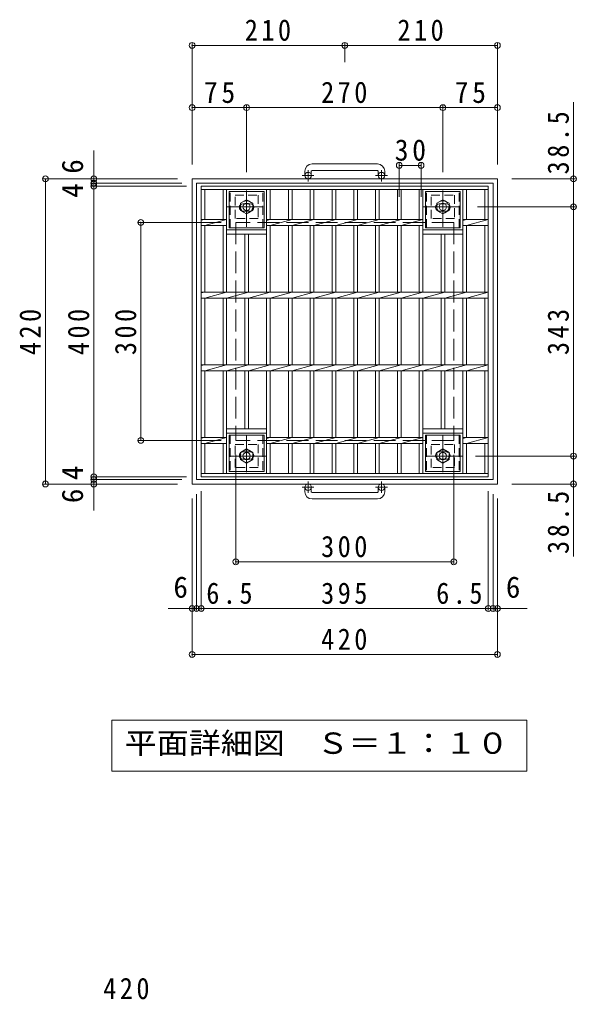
# Model space of a CAD drawing. Units: millimetres at full size, sheet at 1:10; some dimension numbers follow another scale. Extents: x -1359 to 1778, y -1350 to 1347.
# Drawn here: x -1256 to -490, y -2 to 1347 of the extents above; entities that cross this region are included whole.
import ezdxf
from ezdxf.enums import TextEntityAlignment as Align

# ---------------------------------------------------------------- set-up
doc = ezdxf.new("R2010")
doc.units = ezdxf.units.MM
doc.header["$LTSCALE"] = 10
doc.header["$PDMODE"] = 32
doc.header["$PDSIZE"] = 8
for name, pattern in [('CHAIN1', [8, 5, -1, 1, -1]), ('DASHED1', [1.8, 1.2, -0.6]), ('DASHED3', [4, 3, -1])]:
    doc.linetypes.add(name, pattern=pattern)
for name, color, linetype, lineweight in [('C-1', 2, 'Continuous', 9), ('C-2', 3, 'Continuous', 9), ('C-4', 7, 'Continuous', 9), ('C-5', 7, 'Continuous', 9), ('C-9', 2, 'Continuous', 9), ('D-4', 7, 'Continuous', 9)]:
    doc.layers.add(name, color=color, linetype=linetype, lineweight=lineweight)
doc.styles.add('ＭＳ ゴシック', font='')
doc.styles.get('ＭＳ ゴシック').set_extended_font_data('MS Gothic')

msp = doc.modelspace()

# ---------------------------------------------------------------- linework, layer by layer
at = {"layer": 'C-1'}
for p, q in [((-763.77, 1147.85), (-853.77, 1147.85)), ((-863.77, 1137.85), (-863.77, 1131.75)), ((-854.77, 1137.85), (-854.77, 1131.75)), ((-853.77, 1138.85), (-763.77, 1138.85)), ((-762.77, 1137.85), (-762.77, 1131.75)), ((-753.77, 1137.85), (-753.77, 1131.75)), ((-1018.77, 1127.25), (-1018.77, 707.25)), ((-598.77, 1127.25), (-1018.77, 1127.25)), ((-1012.77, 1121.25), (-1012.77, 713.25)), ((-604.77, 1121.25), (-1012.77, 1121.25)), ((-604.77, 1121.25), (-604.77, 713.25)), ((-598.77, 1127.25), (-598.77, 707.25)), ((-598.77, 707.25), (-1018.77, 707.25)), ((-604.77, 713.25), (-1012.77, 713.25)), ((-863.77, 696.65), (-863.77, 702.75)), ((-854.77, 696.65), (-854.77, 702.75)), ((-762.77, 696.65), (-762.77, 702.75)), ((-753.77, 696.65), (-753.77, 702.75)), ((-853.77, 695.65), (-763.77, 695.65)), ((-763.77, 686.65), (-853.77, 686.65))]:
    msp.add_line(p, q, dxfattribs=at)
at = {"layer": 'C-1', "linetype": 'CHAIN1'}
for p, q in [((-859.27, 1123.64), (-859.27, 1139.24)), ((-758.27, 1123.64), (-758.27, 1139.24)), ((-851.11, 1131.75), (-867.52, 1131.75)), ((-750.11, 1131.75), (-766.52, 1131.75)), ((-943.77, 1061.11), (-943.77, 1116.39)), ((-673.77, 1061.11), (-673.77, 1116.39)), ((-971.41, 1088.75), (-916.14, 1088.75)), ((-701.41, 1088.75), (-646.14, 1088.75)), ((-943.77, 773.39), (-943.77, 718.11)), ((-673.77, 773.39), (-673.77, 718.11)), ((-916.14, 745.75), (-971.41, 745.75)), ((-646.14, 745.75), (-701.41, 745.75)), ((-851.11, 702.75), (-867.52, 702.75)), ((-859.27, 710.86), (-859.27, 695.26)), ((-750.11, 702.75), (-766.52, 702.75)), ((-758.27, 710.86), (-758.27, 695.26))]:
    msp.add_line(p, q, dxfattribs=at)
at = {"layer": 'C-1', "linetype": 'DASHED1'}
for points in [[(-959.77, 1072.75), (-959.77, 1104.75), (-927.77, 1104.75), (-927.77, 1072.75)], [(-935.27, 1083.84), (-935.27, 1093.66), (-943.77, 1098.57), (-952.27, 1093.66), (-952.27, 1083.84), (-943.77, 1078.94)], [(-689.77, 1072.75), (-689.77, 1104.75), (-657.77, 1104.75), (-657.77, 1072.75)], [(-665.27, 1083.84), (-665.27, 1093.66), (-673.77, 1098.57), (-682.27, 1093.66), (-682.27, 1083.84), (-673.77, 1078.94)], [(-927.77, 761.75), (-927.77, 729.75), (-959.77, 729.75), (-959.77, 761.75)], [(-952.27, 750.66), (-952.27, 740.84), (-943.77, 735.94), (-935.27, 740.84), (-935.27, 750.66), (-943.77, 755.57)], [(-657.77, 761.75), (-657.77, 729.75), (-689.77, 729.75), (-689.77, 761.75)], [(-682.27, 750.66), (-682.27, 740.84), (-673.77, 735.94), (-665.27, 740.84), (-665.27, 750.66), (-673.77, 755.57)]]:
    msp.add_lwpolyline(points, close=True, dxfattribs=at)
at = {"layer": 'C-1', "linetype": 'DASHED3'}
for points in [[(-658.77, 1067.25), (-958.77, 1067.25), (-958.77, 767.25)], [(-658.77, 1067.25), (-658.77, 767.25), (-958.77, 767.25)]]:
    msp.add_lwpolyline(points, dxfattribs=at)
at = {"layer": 'C-1'}
for centre, radius in [((-859.27, 1131.75), 4.5), ((-758.27, 1131.75), 4.5), ((-943.77, 1088.75), 5), ((-673.77, 1088.75), 5), ((-943.77, 745.75), 5), ((-673.77, 745.75), 5), ((-859.27, 702.75), 4.5), ((-758.27, 702.75), 4.5)]:
    msp.add_circle(centre, radius, dxfattribs=at)
at = {"layer": 'C-1', "linetype": 'DASHED1'}
for centre in [(-943.77, 1088.75), (-673.77, 1088.75), (-943.77, 745.75), (-673.77, 745.75)]:
    msp.add_circle(centre, 8.5, dxfattribs=at)
at = {"layer": 'C-1'}
for centre, radius, start, end in [((-853.77, 1137.85), 10, 90, 180), ((-763.77, 1137.85), 10, 0, 90), ((-853.77, 1137.85), 1, 90, 180), ((-763.77, 1137.85), 1, 0, 90), ((-853.77, 696.65), 10, 180, 270), ((-853.77, 696.65), 1, 180, 270), ((-763.77, 696.65), 10, 270, 0), ((-763.77, 696.65), 1, 270, 0)]:
    msp.add_arc(centre, radius, start, end, dxfattribs=at)
at = {"layer": 'C-2'}
for p, q in [((-1006.27, 1117.25), (-611.27, 1117.25)), ((-1006.27, 717.25), (-1006.27, 1117.25)), ((-1006.27, 1112.75), (-611.27, 1112.75)), ((-1001.27, 1071.49), (-1001.27, 1112.75)), ((-976.27, 1112.75), (-976.27, 1071.49)), ((-971.27, 1112.75), (-971.27, 971.49)), ((-916.27, 1112.75), (-916.27, 971.49)), ((-911.27, 1112.75), (-911.27, 1071.49)), ((-886.27, 1112.75), (-886.27, 1071.49)), ((-881.27, 1112.75), (-881.27, 1071.49)), ((-856.27, 1112.75), (-856.27, 1071.49)), ((-851.27, 1112.75), (-851.27, 1071.49)), ((-826.27, 1112.75), (-826.27, 1071.49)), ((-821.27, 1112.75), (-821.27, 1071.49)), ((-796.27, 1112.75), (-796.27, 1071.49)), ((-791.27, 1112.75), (-791.27, 1071.49)), ((-766.27, 1112.75), (-766.27, 1071.49)), ((-761.27, 1112.75), (-761.27, 1071.49)), ((-736.27, 1112.75), (-736.27, 1071.49)), ((-731.27, 1112.75), (-731.27, 1071.49)), ((-706.27, 1112.75), (-706.27, 1071.49)), ((-701.27, 1112.75), (-701.27, 971.49)), ((-646.27, 1112.75), (-646.27, 971.49)), ((-641.27, 1112.75), (-641.27, 1071.49)), ((-616.27, 1112.75), (-616.27, 1071.49)), ((-611.27, 717.25), (-611.27, 1117.25)), ((-1001.27, 1071.49), (-1006.27, 1070.49)), ((-1006.27, 1071.49), (-971.27, 1071.49)), ((-971.27, 1071.49), (-1001.27, 1063.01)), ((-911.27, 1071.49), (-916.27, 1070.08)), ((-916.27, 1071.49), (-701.27, 1071.49)), ((-881.27, 1071.49), (-911.27, 1063.01)), ((-851.27, 1071.49), (-881.27, 1063.01)), ((-821.27, 1071.49), (-851.27, 1063.01)), ((-791.27, 1071.49), (-821.27, 1063.01)), ((-761.27, 1071.49), (-791.27, 1063.01)), ((-731.27, 1071.49), (-761.27, 1063.01)), ((-701.27, 1071.49), (-731.27, 1063.01)), ((-641.27, 1071.49), (-646.27, 1070.08)), ((-646.27, 1071.49), (-611.27, 1071.49)), ((-611.27, 1071.49), (-641.27, 1063.01)), ((-1006.27, 1063.01), (-971.27, 1063.01)), ((-1001.27, 971.49), (-1001.27, 1063.01)), ((-976.27, 1063.01), (-976.27, 971.49)), ((-916.27, 1057.25), (-971.27, 1057.25)), ((-916.27, 1063.01), (-701.27, 1063.01)), ((-911.27, 1063.01), (-911.27, 971.49)), ((-886.27, 1063.01), (-886.27, 971.49)), ((-881.27, 1063.01), (-881.27, 971.49)), ((-856.27, 1063.01), (-856.27, 971.49)), ((-851.27, 1063.01), (-851.27, 971.49)), ((-826.27, 1063.01), (-826.27, 971.49)), ((-821.27, 1063.01), (-821.27, 971.49)), ((-796.27, 1063.01), (-796.27, 971.49)), ((-791.27, 1063.01), (-791.27, 971.49)), ((-766.27, 1063.01), (-766.27, 971.49)), ((-761.27, 1063.01), (-761.27, 971.49)), ((-736.27, 1063.01), (-736.27, 971.49)), ((-731.27, 1063.01), (-731.27, 971.49)), ((-706.27, 1063.01), (-706.27, 971.49)), ((-646.27, 1057.25), (-701.27, 1057.25)), ((-646.27, 1063.01), (-611.27, 1063.01)), ((-641.27, 1063.01), (-641.27, 971.49)), ((-616.27, 1063.01), (-616.27, 971.49)), ((-916.27, 1051.25), (-971.27, 1051.25)), ((-946.27, 1051.25), (-946.27, 971.49)), ((-941.27, 1051.25), (-941.27, 971.49)), ((-646.27, 1051.25), (-701.27, 1051.25)), ((-676.27, 1051.25), (-676.27, 971.49)), ((-671.27, 1051.25), (-671.27, 971.49)), ((-1001.27, 971.49), (-1006.27, 970.49)), ((-1006.27, 971.49), (-611.27, 971.49)), ((-971.27, 971.49), (-1001.27, 963.01)), ((-941.27, 971.49), (-971.27, 963.01)), ((-911.27, 971.49), (-941.27, 963.01)), ((-881.27, 971.49), (-911.27, 963.01)), ((-851.27, 971.49), (-881.27, 963.01)), ((-821.27, 971.49), (-851.27, 963.01)), ((-791.27, 971.49), (-821.27, 963.01)), ((-761.27, 971.49), (-791.27, 963.01)), ((-731.27, 971.49), (-761.27, 963.01)), ((-701.27, 971.49), (-731.27, 963.01)), ((-671.27, 971.49), (-701.27, 963.01)), ((-641.27, 971.49), (-671.27, 963.01)), ((-611.27, 971.49), (-641.27, 963.01)), ((-1006.27, 963.01), (-611.27, 963.01)), ((-1001.27, 871.49), (-1001.27, 963.01)), ((-976.27, 963.01), (-976.27, 871.49)), ((-971.27, 963.01), (-971.27, 871.49)), ((-946.27, 963.01), (-946.27, 871.49)), ((-941.27, 963.01), (-941.27, 871.49)), ((-916.27, 963.01), (-916.27, 871.49)), ((-911.27, 963.01), (-911.27, 871.49)), ((-886.27, 963.01), (-886.27, 871.49)), ((-881.27, 963.01), (-881.27, 871.49)), ((-856.27, 963.01), (-856.27, 871.49)), ((-851.27, 963.01), (-851.27, 871.49)), ((-826.27, 963.01), (-826.27, 871.49)), ((-821.27, 963.01), (-821.27, 871.49)), ((-796.27, 963.01), (-796.27, 871.49)), ((-791.27, 963.01), (-791.27, 871.49)), ((-766.27, 963.01), (-766.27, 871.49)), ((-761.27, 963.01), (-761.27, 871.49)), ((-736.27, 963.01), (-736.27, 871.49)), ((-731.27, 963.01), (-731.27, 871.49)), ((-706.27, 963.01), (-706.27, 871.49)), ((-701.27, 963.01), (-701.27, 871.49)), ((-676.27, 963.01), (-676.27, 871.49)), ((-671.27, 963.01), (-671.27, 871.49)), ((-646.27, 963.01), (-646.27, 871.49)), ((-641.27, 963.01), (-641.27, 871.49)), ((-616.27, 963.01), (-616.27, 871.49)), ((-1001.27, 871.49), (-1006.27, 870.49)), ((-1006.27, 871.49), (-611.27, 871.49)), ((-971.27, 871.49), (-1001.27, 863.01)), ((-941.27, 871.49), (-971.27, 863.01)), ((-911.27, 871.49), (-941.27, 863.01)), ((-881.27, 871.49), (-911.27, 863.01)), ((-851.27, 871.49), (-881.27, 863.01)), ((-821.27, 871.49), (-851.27, 863.01)), ((-791.27, 871.49), (-821.27, 863.01)), ((-761.27, 871.49), (-791.27, 863.01)), ((-731.27, 871.49), (-761.27, 863.01)), ((-701.27, 871.49), (-731.27, 863.01)), ((-671.27, 871.49), (-701.27, 863.01)), ((-641.27, 871.49), (-671.27, 863.01)), ((-611.27, 871.49), (-641.27, 863.01)), ((-1006.27, 863.01), (-611.27, 863.01)), ((-1001.27, 771.49), (-1001.27, 863.01)), ((-976.27, 863.01), (-976.27, 771.49)), ((-971.27, 863.01), (-971.27, 721.75)), ((-946.27, 863.01), (-946.27, 783.25)), ((-941.27, 863.01), (-941.27, 783.25)), ((-916.27, 863.01), (-916.27, 721.75)), ((-911.27, 863.01), (-911.27, 771.49)), ((-886.27, 863.01), (-886.27, 771.49)), ((-881.27, 863.01), (-881.27, 771.49)), ((-856.27, 863.01), (-856.27, 771.49)), ((-851.27, 863.01), (-851.27, 771.49)), ((-826.27, 863.01), (-826.27, 771.49)), ((-821.27, 863.01), (-821.27, 771.49)), ((-796.27, 863.01), (-796.27, 771.49)), ((-791.27, 863.01), (-791.27, 771.49)), ((-766.27, 863.01), (-766.27, 771.49)), ((-761.27, 863.01), (-761.27, 771.49)), ((-736.27, 863.01), (-736.27, 771.49)), ((-731.27, 863.01), (-731.27, 771.49)), ((-706.27, 863.01), (-706.27, 771.49)), ((-701.27, 863.01), (-701.27, 721.75)), ((-676.27, 863.01), (-676.27, 783.25)), ((-671.27, 863.01), (-671.27, 783.25)), ((-646.27, 863.01), (-646.27, 721.75)), ((-641.27, 863.01), (-641.27, 771.49)), ((-616.27, 863.01), (-616.27, 771.49)), ((-971.27, 783.25), (-916.27, 783.25)), ((-701.27, 783.25), (-646.27, 783.25)), ((-1001.27, 771.49), (-1006.27, 770.49)), ((-1006.27, 771.49), (-971.27, 771.49)), ((-971.27, 771.49), (-1001.27, 763.01)), ((-971.27, 777.25), (-916.27, 777.25)), ((-916.27, 771.49), (-701.27, 771.49)), ((-911.27, 771.49), (-916.27, 770.08)), ((-881.27, 771.49), (-911.27, 763.01)), ((-851.27, 771.49), (-881.27, 763.01)), ((-821.27, 771.49), (-851.27, 763.01)), ((-791.27, 771.49), (-821.27, 763.01)), ((-761.27, 771.49), (-791.27, 763.01)), ((-731.27, 771.49), (-761.27, 763.01)), ((-701.27, 771.49), (-731.27, 763.01)), ((-701.27, 777.25), (-646.27, 777.25)), ((-646.27, 771.49), (-611.27, 771.49)), ((-641.27, 771.49), (-646.27, 770.08)), ((-611.27, 771.49), (-641.27, 763.01)), ((-1006.27, 763.01), (-971.27, 763.01)), ((-1001.27, 721.75), (-1001.27, 763.01)), ((-976.27, 763.01), (-976.27, 721.75)), ((-916.27, 763.01), (-701.27, 763.01)), ((-911.27, 763.01), (-911.27, 721.75)), ((-886.27, 763.01), (-886.27, 721.75)), ((-881.27, 763.01), (-881.27, 721.75)), ((-856.27, 763.01), (-856.27, 721.75)), ((-851.27, 763.01), (-851.27, 721.75)), ((-826.27, 763.01), (-826.27, 721.75)), ((-821.27, 763.01), (-821.27, 721.75)), ((-796.27, 763.01), (-796.27, 721.75)), ((-791.27, 763.01), (-791.27, 721.75)), ((-766.27, 763.01), (-766.27, 721.75)), ((-761.27, 763.01), (-761.27, 721.75)), ((-736.27, 763.01), (-736.27, 721.75)), ((-731.27, 763.01), (-731.27, 721.75)), ((-706.27, 763.01), (-706.27, 721.75)), ((-646.27, 763.01), (-611.27, 763.01)), ((-641.27, 763.01), (-641.27, 721.75)), ((-616.27, 763.01), (-616.27, 721.75)), ((-611.27, 721.75), (-1006.27, 721.75)), ((-611.27, 717.25), (-1006.27, 717.25))]:
    msp.add_line(p, q, dxfattribs=at)
at = {"layer": 'C-4'}
for p, q in [((-1018.77, 1314.03), (-1018.77, 1147.25)), ((-1018.77, 1311.03), (-808.77, 1311.03)), ((-808.77, 1314.03), (-808.77, 1288.08)), ((-808.77, 1311.03), (-598.77, 1311.03)), ((-598.77, 1314.03), (-598.77, 1147.25)), ((-943.77, 1228.35), (-943.77, 1136.39)), ((-673.77, 1228.35), (-673.77, 1136.39)), ((-494.1, 1232.76), (-494.1, 1088.75)), ((-1018.77, 1225.35), (-943.77, 1225.35)), ((-943.77, 1225.35), (-673.77, 1225.35)), ((-673.77, 1225.35), (-598.77, 1225.35)), ((-1154.06, 1166.16), (-1154.06, 1121.25)), ((-733.77, 1148.91), (-733.77, 1102.71)), ((-703.77, 1148.91), (-703.77, 1102.71)), ((-733.77, 1145.91), (-703.77, 1145.91)), ((-1223.61, 1127.25), (-1038.77, 1127.25)), ((-1220.61, 707.25), (-1220.61, 1127.25)), ((-1157.06, 1121.25), (-1032.77, 1121.25)), ((-1154.06, 1121.25), (-1154.06, 1117.25)), ((-491.1, 1127.25), (-578.77, 1127.25)), ((-1157.06, 1117.25), (-1026.27, 1117.25)), ((-1154.06, 1117.25), (-1154.06, 717.25)), ((-491.1, 1088.75), (-626.14, 1088.75)), ((-494.1, 1088.75), (-494.1, 745.75)), ((-1092.33, 1067.25), (-978.77, 1067.25)), ((-1089.33, 1067.25), (-1089.33, 767.25)), ((-1092.33, 767.25), (-978.77, 767.25)), ((-958.77, 597.21), (-958.77, 747.25)), ((-658.77, 597.21), (-658.77, 747.25)), ((-491.1, 745.75), (-628.89, 745.75)), ((-494.1, 745.75), (-494.1, 607.66)), ((-1157.06, 717.25), (-1026.27, 717.25)), ((-1154.06, 717.25), (-1154.06, 713.25)), ((-1223.61, 707.25), (-1038.77, 707.25)), ((-1157.06, 713.25), (-1032.77, 713.25)), ((-1154.06, 713.25), (-1154.06, 670.83)), ((-491.1, 707.25), (-578.77, 707.25)), ((-1012.77, 532.91), (-1012.77, 693.25)), ((-1006.27, 532.91), (-1006.27, 697.25)), ((-611.27, 532.91), (-611.27, 697.25)), ((-604.77, 532.91), (-604.77, 693.25)), ((-1018.77, 469.64), (-1018.77, 687.25)), ((-598.77, 469.64), (-598.77, 687.25)), ((-958.77, 600.21), (-658.77, 600.21)), ((-1051.89, 535.91), (-1012.77, 535.91)), ((-1012.77, 535.91), (-1006.27, 535.91)), ((-1006.27, 535.91), (-611.27, 535.91)), ((-611.27, 535.91), (-604.77, 535.91)), ((-604.77, 535.91), (-557.67, 535.91)), ((-1018.77, 472.64), (-598.77, 472.64))]:
    msp.add_line(p, q, dxfattribs=at)
for p in [(-1018.77, 1311.03), (-808.77, 1311.03), (-598.77, 1311.03), (-1018.77, 1225.35), (-943.77, 1225.35), (-673.77, 1225.35), (-598.77, 1225.35), (-733.77, 1145.91), (-703.77, 1145.91), (-1220.61, 1127.25), (-1154.06, 1127.25), (-1154.06, 1121.25), (-1154.06, 1117.25), (-494.1, 1127.25), (-494.1, 1088.75), (-1089.33, 1067.25), (-1089.33, 767.25), (-494.1, 745.75), (-1154.06, 717.25), (-1154.06, 713.25), (-1220.61, 707.25), (-1154.06, 707.25), (-494.1, 707.25), (-958.77, 600.21), (-658.77, 600.21), (-1018.77, 535.91), (-1012.77, 535.91), (-1006.27, 535.91), (-611.27, 535.91), (-604.77, 535.91), (-598.77, 535.91), (-1018.77, 472.64), (-598.77, 472.64)]:
    msp.add_point(p, dxfattribs=at)
at = {"layer": 'C-5'}
for p, q in [((-1129.37, 382.05), (-558.37, 382.05)), ((-1129.37, 382.05), (-1129.37, 312.05)), ((-558.37, 382.05), (-558.37, 312.05)), ((-1129.37, 312.05), (-558.37, 312.05))]:
    msp.add_line(p, q, dxfattribs=at)
at = {"layer": 'C-9'}
for p, q in [((-967.77, 1110), (-919.77, 1110)), ((-967.77, 1060), (-967.77, 1110)), ((-919.77, 1060), (-919.77, 1110)), ((-697.77, 1110), (-649.77, 1110)), ((-697.77, 1060), (-697.77, 1110)), ((-649.77, 1060), (-649.77, 1110)), ((-948.77, 1093), (-938.77, 1093)), ((-678.77, 1093), (-668.77, 1093)), ((-948.77, 1083), (-938.77, 1083)), ((-678.77, 1083), (-668.77, 1083)), ((-967.77, 1060), (-919.77, 1060)), ((-697.77, 1060), (-649.77, 1060)), ((-967.77, 774.5), (-967.77, 724.5)), ((-919.77, 774.5), (-967.77, 774.5)), ((-919.77, 774.5), (-919.77, 724.5)), ((-697.77, 774.5), (-697.77, 724.5)), ((-649.77, 774.5), (-697.77, 774.5)), ((-649.77, 774.5), (-649.77, 724.5)), ((-938.77, 751.51), (-948.77, 751.51)), ((-668.77, 751.51), (-678.77, 751.51)), ((-938.77, 741.51), (-948.77, 741.51)), ((-668.77, 741.51), (-678.77, 741.51)), ((-919.77, 724.5), (-967.77, 724.5)), ((-649.77, 724.5), (-697.77, 724.5))]:
    msp.add_line(p, q, dxfattribs=at)
at = {"layer": 'C-9', "linetype": 'DASHED1'}
for p, q in [((-966.27, 1060), (-966.27, 1110)), ((-921.27, 1060), (-921.27, 1110)), ((-696.27, 1060), (-696.27, 1110)), ((-651.27, 1060), (-651.27, 1110)), ((-966.27, 774.5), (-966.27, 724.5)), ((-921.27, 774.5), (-921.27, 724.5)), ((-696.27, 774.5), (-696.27, 724.5)), ((-651.27, 774.5), (-651.27, 724.5))]:
    msp.add_line(p, q, dxfattribs=at)
at = {"layer": 'C-9'}
for centre, start, end in [((-948.77, 1088), 90, 270), ((-938.77, 1088), 270, 90), ((-678.77, 1088), 90, 270), ((-668.77, 1088), 270, 90), ((-948.77, 746.51), 90, 270), ((-938.77, 746.51), 270, 90), ((-678.77, 746.51), 90, 270), ((-668.77, 746.51), 270, 90)]:
    msp.add_arc(centre, 5, start, end, dxfattribs=at)

# ---------------------------------------------------------------- texts
at = {"layer": 'C-4', "color": 2, "style": 'ＭＳ ゴシック'}
for s, p in [('6', (-1160.06, 1134.34)), ('4', (-1160.06, 1101.2)), ('4', (-1160.06, 712.47)), ('6', (-1160.06, 680.92))]:
    msp.add_text(s, height=29.33, rotation=90, dxfattribs=at).set_placement(p, align=Align.BOTTOM_LEFT)
for p in [(-1044.49, 541.91), (-587.11, 541.91)]:
    msp.add_text('6', height=29.33, dxfattribs=at).set_placement(p, align=Align.BOTTOM_LEFT)
at = {"layer": 'C-4', "color": 2, "char_height": 29.33, "attachment_point": 7, "style": 'ＭＳ ゴシック'}
for s, insert in [('\\T1.27;\\W0.9;210', (-946.27, 1317.03)), ('\\T1.27;\\W0.9;210', (-736.27, 1317.03)), ('\\T1.27;\\W0.95;75', (-1002.52, 1231.35)), ('\\T1.27;\\W0.9;270', (-841.27, 1231.35)), ('\\T1.27;\\W0.95;75', (-657.52, 1231.35)), ('\\T1.27;\\W0.95;30', (-740.02, 1151.91)), ('\\T1.27;\\W0.9;300', (-841.27, 606.21)), ('\\T1.27;\\W0.9;6.5', (-999.2, 541.91)), ('\\T1.27;\\W0.9;395', (-841.27, 541.91)), ('\\T1.27;\\W0.9;6.5', (-682.91, 541.91)), ('\\T1.27;\\W0.9;420', (-841.27, 478.64))]:
    msp.add_mtext(s, dxfattribs=dict(at, insert=insert))
at = {"layer": 'C-4', "color": 2, "char_height": 29.33, "attachment_point": 7, "rotation": 90, "style": 'ＭＳ ゴシック'}
for s, insert in [('\\T1.28;\\W0.9;38.5', (-500.1, 1133.39)), ('\\T1.27;\\W0.9;420', (-1226.61, 884.75)), ('\\T1.27;\\W0.9;400', (-1160.06, 884.75)), ('\\T1.27;\\W0.9;300', (-1095.33, 884.75)), ('\\T1.27;\\W0.9;343', (-500.1, 884.75)), ('\\T1.28;\\W0.9;38.5', (-500.1, 610.96))]:
    msp.add_mtext(s, dxfattribs=dict(at, insert=insert))
at = {"layer": 'C-5', "color": 2, "style": 'ＭＳ ゴシック', "width": 1.1}
msp.add_text('平面詳細図\u3000Ｓ＝１：１０', height=29.33, dxfattribs=at).set_placement((-1111.37, 327.05), align=Align.BOTTOM_LEFT)
at = {"layer": 'D-4', "color": 2, "insert": (-1140.98, -2.2), "char_height": 29.33, "attachment_point": 7, "style": 'ＭＳ ゴシック'}
msp.add_mtext('\\T1.27;\\W0.9;420', dxfattribs=at)

doc.saveas('drawing.dxf')
